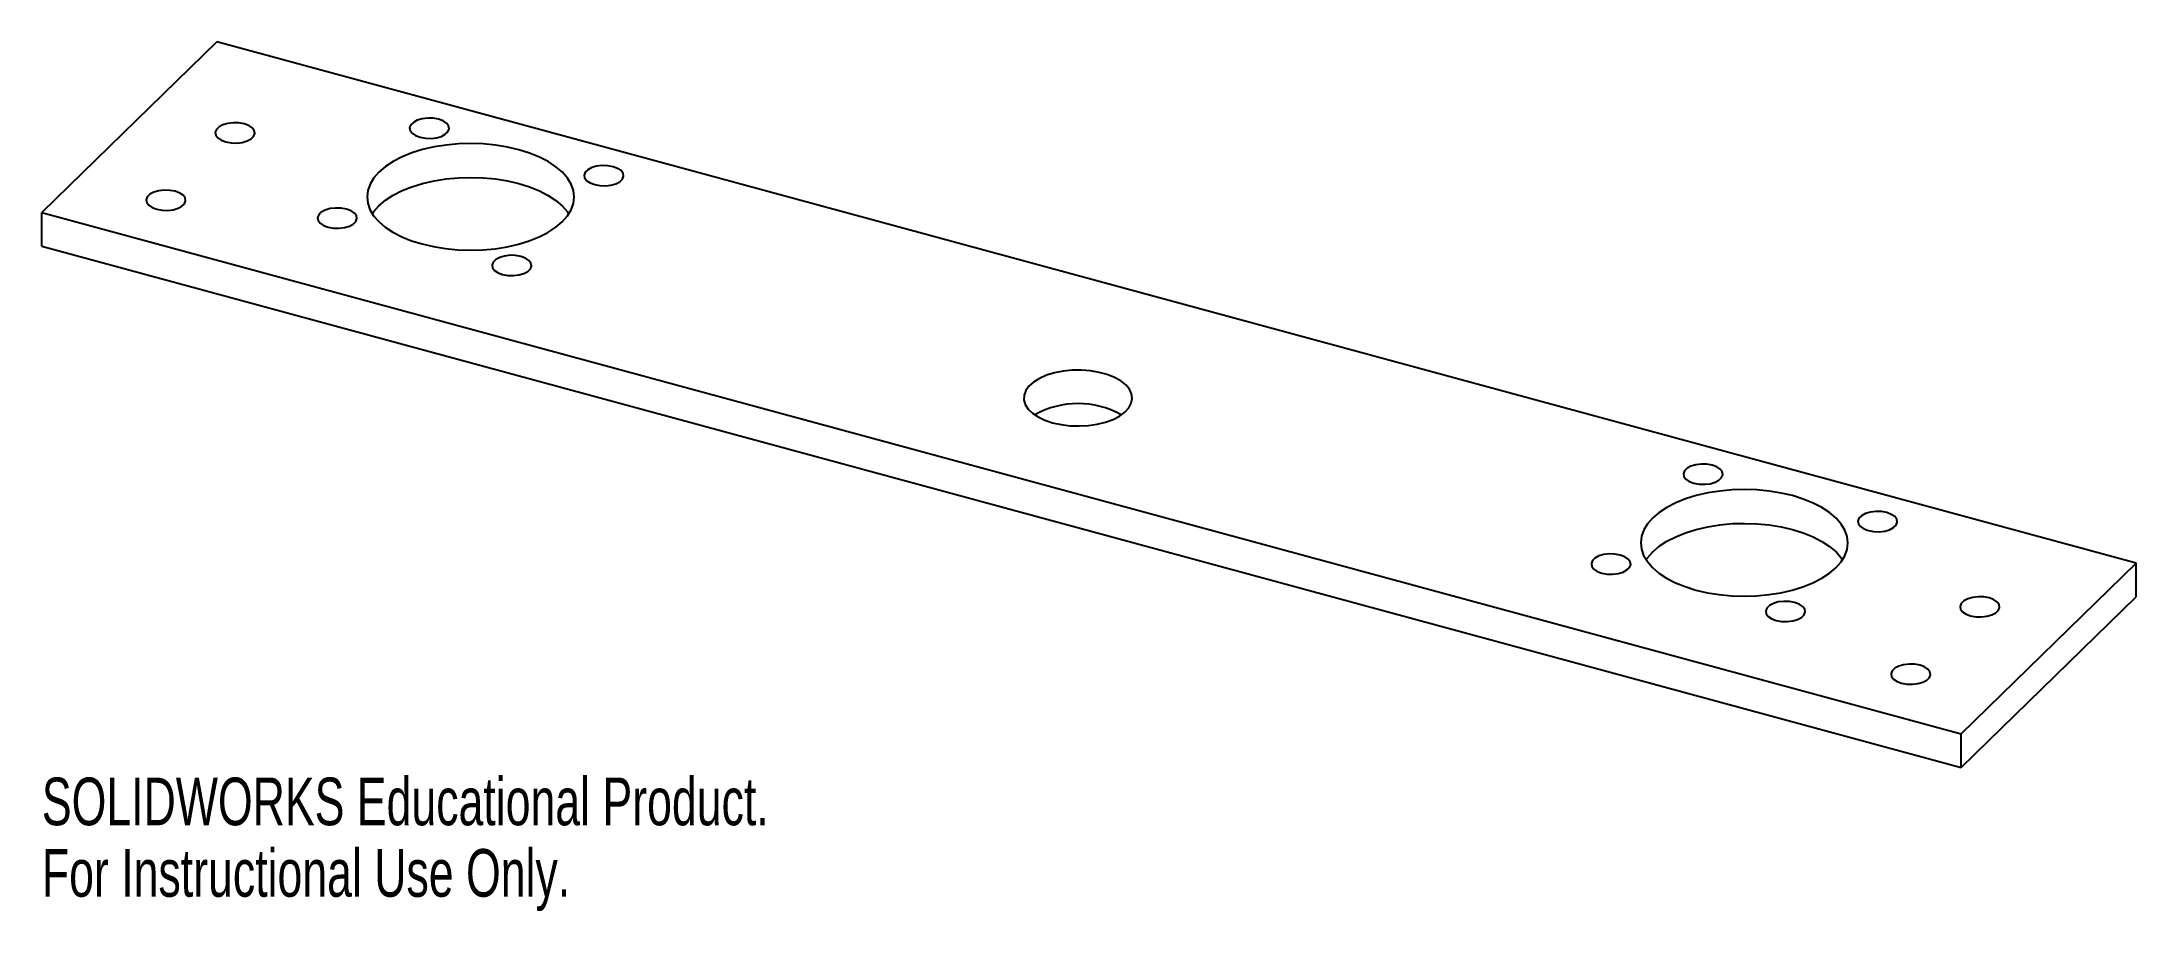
# Paper-space layout '_Trimetric' of a CAD drawing. Header units: millimetres. Extents: x -101 to 111, y -45 to 44.
import ezdxf

# ---------------------------------------------------------------- set-up
doc = ezdxf.new("R2010")
doc.units = ezdxf.units.MM
doc.styles.add('SLDTEXTSTYLE0', font='TXT', dxfattribs={"width": 0.7})

psp = doc.layouts.new('_Trimetric')

# ---------------------------------------------------------------- linework, layer by layer
at = {"color": 7, "linetype": 'Continuous', "lineweight": 25}
for p, q in [((-83.29, 43.53), (-101.02, 26.22)), ((111.29, -9.35), (-83.29, 43.53)), ((-101.02, 26.22), (93.55, -26.66)), ((-101.02, 22.8), (-101.02, 26.22)), ((-101.02, 22.8), (93.55, -30.08)), ((93.55, -26.66), (111.29, -9.35)), ((111.29, -12.77), (111.29, -9.35)), ((93.55, -30.08), (111.29, -12.77)), ((93.55, -30.08), (93.55, -26.66))]:
    psp.add_line(p, q, dxfattribs=at)
at = {"color": 7, "linetype": 'Continuous', "lineweight": 25, "flags": 128}
for points in [[(-80.51, 35.21), (-81.04, 35.31), (-81.61, 35.32), (-82.17, 35.26), (-82.66, 35.11), (-83.06, 34.9), (-83.33, 34.64), (-83.44, 34.36), (-83.39, 34.06), (-83.18, 33.79), (-82.84, 33.56), (-82.37, 33.39), (-81.84, 33.29), (-81.27, 33.27), (-80.72, 33.34), (-80.22, 33.48), (-79.82, 33.69), (-79.56, 33.95), (-79.44, 34.24), (-79.49, 34.53), (-79.7, 34.8), (-80.05, 35.04), (-80.51, 35.21)], [(-60.81, 35.68), (-61.34, 35.78), (-61.91, 35.79), (-62.46, 35.73), (-62.96, 35.58), (-63.36, 35.37), (-63.62, 35.11), (-63.74, 34.83), (-63.69, 34.53), (-63.48, 34.26), (-63.13, 34.03), (-62.67, 33.86), (-62.14, 33.76), (-61.57, 33.74), (-61.01, 33.81), (-60.52, 33.95), (-60.12, 34.16), (-59.86, 34.42), (-59.74, 34.71), (-59.79, 35), (-60, 35.27), (-60.35, 35.51), (-60.81, 35.68)], [(-62.46, 23.03), (-61.31, 22.76), (-60.1, 22.56), (-58.85, 22.44), (-57.59, 22.4), (-56.32, 22.44), (-55.07, 22.55), (-53.86, 22.75), (-52.7, 23.01), (-51.62, 23.35), (-50.62, 23.75), (-49.72, 24.21), (-48.93, 24.73), (-48.28, 25.28), (-47.75, 25.88), (-47.37, 26.5), (-47.14, 27.14), (-47.06, 27.8), (-47.14, 28.45), (-47.36, 29.09), (-47.74, 29.71), (-48.25, 30.31), (-48.91, 30.87), (-49.69, 31.39), (-50.58, 31.85), (-51.58, 32.25), (-52.66, 32.59), (-53.82, 32.86), (-55.03, 33.06), (-56.27, 33.18), (-57.54, 33.22), (-58.8, 33.18), (-60.05, 33.06), (-61.26, 32.87), (-62.42, 32.6), (-63.51, 32.27), (-64.51, 31.86), (-65.41, 31.4), (-66.19, 30.89), (-66.85, 30.33), (-67.37, 29.74), (-67.75, 29.11), (-67.98, 28.47), (-68.06, 27.82), (-67.99, 27.17), (-67.76, 26.53), (-67.39, 25.9), (-66.87, 25.31), (-66.22, 24.75), (-65.44, 24.23), (-64.54, 23.77), (-63.55, 23.36), (-62.46, 23.03)], [(-67.52, 26.09), (-67.37, 26.31), (-66.85, 26.9), (-66.19, 27.46), (-65.41, 27.97), (-64.51, 28.44), (-63.51, 28.84), (-62.42, 29.17), (-61.26, 29.44), (-60.05, 29.63), (-58.8, 29.75), (-57.54, 29.79), (-56.27, 29.75), (-55.03, 29.63), (-53.82, 29.43), (-52.66, 29.16), (-51.58, 28.82), (-50.58, 28.42), (-49.69, 27.96), (-48.91, 27.44), (-48.25, 26.88), (-47.74, 26.29), (-47.6, 26.09)], [(-43.12, 30.87), (-43.65, 30.97), (-44.22, 30.99), (-44.78, 30.92), (-45.27, 30.78), (-45.67, 30.56), (-45.93, 30.31), (-46.05, 30.02), (-46, 29.73), (-45.79, 29.45), (-45.44, 29.22), (-44.98, 29.05), (-44.45, 28.95), (-43.88, 28.93), (-43.33, 29), (-42.83, 29.14), (-42.43, 29.35), (-42.17, 29.61), (-42.05, 29.9), (-42.1, 30.19), (-42.31, 30.47), (-42.66, 30.7), (-43.12, 30.87)], [(-87.51, 28.38), (-88.04, 28.47), (-88.61, 28.49), (-89.17, 28.43), (-89.66, 28.28), (-90.06, 28.07), (-90.33, 27.81), (-90.44, 27.52), (-90.39, 27.23), (-90.18, 26.96), (-89.84, 26.73), (-89.38, 26.55), (-88.84, 26.46), (-88.27, 26.44), (-87.72, 26.51), (-87.22, 26.65), (-86.82, 26.86), (-86.56, 27.12), (-86.45, 27.41), (-86.49, 27.7), (-86.7, 27.97), (-87.05, 28.2), (-87.51, 28.38)], [(-70.14, 26.57), (-70.68, 26.67), (-71.24, 26.68), (-71.8, 26.62), (-72.29, 26.47), (-72.69, 26.26), (-72.96, 26), (-73.07, 25.72), (-73.02, 25.42), (-72.81, 25.15), (-72.47, 24.92), (-72.01, 24.75), (-71.47, 24.65), (-70.9, 24.63), (-70.35, 24.7), (-69.85, 24.84), (-69.46, 25.05), (-69.19, 25.31), (-69.08, 25.6), (-69.13, 25.89), (-69.33, 26.16), (-69.68, 26.4), (-70.14, 26.57)], [(-52.45, 21.76), (-52.99, 21.86), (-53.56, 21.88), (-54.11, 21.81), (-54.61, 21.67), (-55, 21.45), (-55.27, 21.2), (-55.38, 20.91), (-55.33, 20.62), (-55.13, 20.34), (-54.78, 20.11), (-54.32, 19.94), (-53.78, 19.84), (-53.21, 19.82), (-52.66, 19.89), (-52.16, 20.03), (-51.77, 20.24), (-51.5, 20.5), (-51.39, 20.79), (-51.44, 21.08), (-51.64, 21.36), (-51.99, 21.59), (-52.45, 21.76)], [(1.45, 4.9), (2.31, 4.71), (3.22, 4.6), (4.15, 4.57), (5.07, 4.62), (5.97, 4.76), (6.81, 4.96), (7.57, 5.24), (8.23, 5.58), (8.77, 5.98), (9.17, 6.41), (9.42, 6.87), (9.52, 7.35), (9.45, 7.83), (9.23, 8.3), (8.87, 8.74), (8.36, 9.14), (7.73, 9.49), (6.99, 9.79), (6.16, 10.01), (5.27, 10.16), (4.35, 10.23), (3.42, 10.22), (2.5, 10.13), (1.63, 9.96), (0.83, 9.71), (0.12, 9.4), (-0.48, 9.03), (-0.95, 8.62), (-1.28, 8.17), (-1.45, 7.7), (-1.47, 7.22), (-1.33, 6.74), (-1.04, 6.28), (-0.6, 5.86), (-0.02, 5.48), (0.66, 5.16), (1.45, 4.9)], [(66.45, -1.24), (66.99, -1.34), (67.56, -1.35), (68.11, -1.29), (68.61, -1.14), (69, -0.93), (69.27, -0.67), (69.38, -0.39), (69.33, -0.09), (69.13, 0.18), (68.78, 0.41), (68.32, 0.58), (67.78, 0.68), (67.21, 0.7), (66.66, 0.63), (66.16, 0.49), (65.77, 0.28), (65.5, 0.02), (65.39, -0.27), (65.44, -0.56), (65.64, -0.83), (65.99, -1.07), (66.45, -1.24)], [(66.66, -12.07), (67.82, -12.34), (69.03, -12.53), (70.27, -12.65), (71.54, -12.69), (72.81, -12.66), (74.05, -12.54), (75.26, -12.35), (76.42, -12.08), (77.51, -11.74), (78.51, -11.34), (79.41, -10.88), (80.19, -10.37), (80.85, -9.81), (81.37, -9.21), (81.75, -8.59), (81.98, -7.95), (82.06, -7.3), (81.99, -6.65), (81.76, -6), (81.39, -5.38), (80.87, -4.78), (80.22, -4.22), (79.44, -3.71), (78.54, -3.25), (77.55, -2.84), (76.46, -2.5), (75.31, -2.23), (74.1, -2.04), (72.85, -1.92), (71.59, -1.88), (70.32, -1.92), (69.07, -2.03), (67.86, -2.22), (66.7, -2.49), (65.62, -2.83), (64.62, -3.23), (63.72, -3.69), (62.93, -4.2), (62.28, -4.76), (61.75, -5.36), (61.37, -5.98), (61.14, -6.62), (61.06, -7.27), (61.14, -7.93), (61.36, -8.57), (61.74, -9.19), (62.25, -9.79), (62.91, -10.35), (63.69, -10.86), (64.58, -11.33), (65.58, -11.73), (66.66, -12.07)], [(84.14, -6.04), (84.68, -6.14), (85.25, -6.16), (85.8, -6.09), (86.3, -5.95), (86.69, -5.74), (86.96, -5.48), (87.07, -5.19), (87.02, -4.9), (86.82, -4.63), (86.47, -4.4), (86.01, -4.22), (85.47, -4.12), (84.9, -4.11), (84.35, -4.17), (83.85, -4.32), (83.46, -4.53), (83.19, -4.79), (83.08, -5.08), (83.13, -5.37), (83.33, -5.64), (83.68, -5.87), (84.14, -6.04)], [(61.6, -9), (61.75, -8.79), (62.28, -8.19), (62.93, -7.63), (63.72, -7.12), (64.62, -6.66), (65.62, -6.26), (66.7, -5.92), (67.86, -5.65), (69.07, -5.46), (70.32, -5.34), (71.59, -5.31), (72.85, -5.35), (74.1, -5.47), (75.31, -5.66), (76.46, -5.93), (77.55, -6.27), (78.54, -6.67), (79.44, -7.14), (80.22, -7.65), (80.87, -8.21), (81.39, -8.81), (81.52, -9)], [(57.12, -10.35), (57.65, -10.45), (58.22, -10.46), (58.78, -10.4), (59.27, -10.25), (59.67, -10.04), (59.94, -9.78), (60.05, -9.5), (60, -9.2), (59.79, -8.93), (59.45, -8.7), (58.99, -8.53), (58.45, -8.43), (57.88, -8.41), (57.33, -8.48), (56.83, -8.62), (56.43, -8.83), (56.17, -9.09), (56.06, -9.38), (56.1, -9.67), (56.31, -9.94), (56.66, -10.18), (57.12, -10.35)], [(74.81, -15.16), (75.34, -15.25), (75.91, -15.27), (76.47, -15.2), (76.96, -15.06), (77.36, -14.85), (77.62, -14.59), (77.74, -14.3), (77.69, -14.01), (77.48, -13.74), (77.13, -13.51), (76.67, -13.33), (76.14, -13.23), (75.57, -13.22), (75.01, -13.28), (74.52, -13.43), (74.12, -13.64), (73.86, -13.9), (73.74, -14.19), (73.79, -14.48), (74, -14.75), (74.35, -14.98), (74.81, -15.16)], [(94.51, -14.69), (95.04, -14.78), (95.61, -14.8), (96.17, -14.74), (96.66, -14.59), (97.06, -14.38), (97.33, -14.12), (97.44, -13.83), (97.39, -13.54), (97.18, -13.27), (96.84, -13.04), (96.38, -12.86), (95.84, -12.77), (95.27, -12.75), (94.72, -12.82), (94.22, -12.96), (93.82, -13.17), (93.56, -13.43), (93.45, -13.72), (93.49, -14.01), (93.7, -14.28), (94.05, -14.51), (94.51, -14.69)], [(87.51, -21.52), (88.04, -21.62), (88.61, -21.63), (89.17, -21.57), (89.66, -21.42), (90.06, -21.21), (90.33, -20.95), (90.44, -20.67), (90.39, -20.37), (90.18, -20.1), (89.84, -19.87), (89.38, -19.7), (88.84, -19.6), (88.27, -19.58), (87.72, -19.65), (87.22, -19.79), (86.82, -20), (86.56, -20.26), (86.45, -20.55), (86.49, -20.84), (86.7, -21.11), (87.05, -21.35), (87.51, -21.52)]]:
    psp.add_lwpolyline(points, dxfattribs=at)
at = {"color": 7, "linetype": 'Continuous', "lineweight": 25}
psp.add_arc((4.02, -1.98), 8.83, 60.289, 119.711, dxfattribs=at)

# ---------------------------------------------------------------- texts
at = {"color": 7, "linetype": 'Continuous', "char_height": 4.8336, "attachment_point": 1, "style": 'SLDTEXTSTYLE0'}
for s, insert in [('SOLIDWORKS Educational Product.', (-101.02, -31.1)), ('For Instructional Use Only.', (-101.02, -38.35))]:
    psp.add_mtext(s, dxfattribs=dict(at, insert=insert))

doc.saveas('drawing.dxf')
